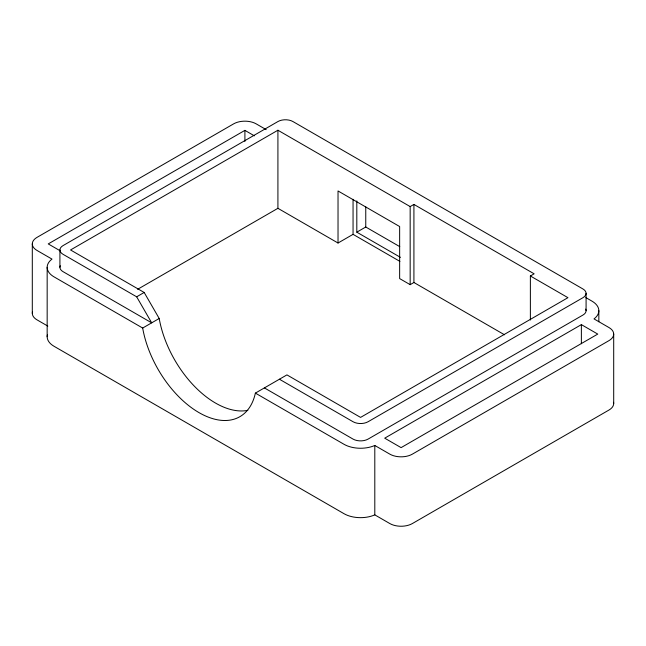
<?xml version="1.0" encoding="UTF-8"?>
<svg xmlns="http://www.w3.org/2000/svg" width="646" height="646" viewBox="0 0 646 646"><rect width="100%" height="100%" fill="white"/><g stroke="black" fill="none" stroke-linecap="round" stroke-linejoin="round"><path stroke-width="0.97" d="M254.395 135.846L244.907 130.371L48.24 243.913L60.312 250.882M530.374 320.036L530.374 275.987L534.137 273.815L413.916 204.411L410.162 206.575L277.917 130.234L70.543 249.962L144.179 292.468L159.207 318.494A81.687 47.158 60 0 0 247.838 410.339M137.63 289.303L277.917 208.311L338.028 243.017L353.055 234.345L399.914 261.396M279.419 379.226L353.055 421.741A10.627 6.137 0 0 0 368.083 421.741L582.975 297.677A10.627 6.137 0 0 0 582.975 288.996L292.945 121.553A10.627 6.137 0 0 0 277.917 121.553L63.025 245.617A10.627 6.137 0 0 0 63.025 254.298L136.661 296.805L144.179 292.468M266.192 129.644L256.171 123.862A15.94 9.206 0 0 0 233.634 123.862L36.967 237.405A15.94 9.206 0 0 0 36.967 250.422L51.995 259.094A23.377 13.493 0 0 0 54.014 276.851L142.669 328.039L159.207 318.494M356.81 200.898L356.81 232.172L365.757 227.012L399.785 246.659M338.028 243.017L338.028 190.966L399.64 226.536L399.64 278.587L410.162 284.66L413.916 282.496L504.518 334.798M142.669 328.039A81.687 47.158 60 0 0 199.025 412.632A81.687 47.158 60 0 0 255.38 393.107L286.937 374.89L360.565 417.405L567.947 297.677L530.374 275.987M581.376 324.623L384.709 438.174L401.093 447.63L597.76 334.087L581.376 324.623L581.376 343.737M585.874 297.612L591.986 301.149A23.377 13.493 0 0 1 594.005 318.906L609.033 327.579A15.94 9.206 0 0 1 609.033 340.595L412.366 454.138A15.94 9.206 0 0 1 389.829 454.138L374.801 445.465A23.377 13.493 0 0 1 344.035 444.303L255.38 393.107M356.81 232.172L400.439 257.358M264.392 387.907L353.055 439.094A10.627 6.137 0 0 0 368.083 439.094L582.975 315.03A10.627 6.137 0 0 0 585.72 309.103M47.82 326.093L36.967 319.827A15.94 9.206 0 0 1 32.437 312.115M47.368 334.959A23.377 13.493 0 0 0 54.014 346.264L344.035 513.707A23.377 13.493 0 0 0 374.801 514.87L389.829 523.551A15.94 9.206 0 0 0 412.366 523.551L609.033 410A15.94 9.206 0 0 0 613.563 402.296M136.661 296.805L151.689 322.839L63.025 271.651A10.627 6.137 0 0 1 60.28 265.724M613.7 334.087L613.7 403.5M598.834 310.694L598.834 321.756M586.083 293.341L586.083 310.694M413.916 204.411L413.916 282.496M410.162 206.575L410.162 284.66M374.801 445.465L374.801 514.87M365.757 206.833L365.757 227.012M353.055 199.307L353.055 234.345M277.917 130.234L277.917 208.311M244.907 130.371L244.907 141.434M59.916 249.962L59.916 267.307M47.166 267.307L47.166 336.719M32.3 243.913L32.3 313.318"/></g></svg>
